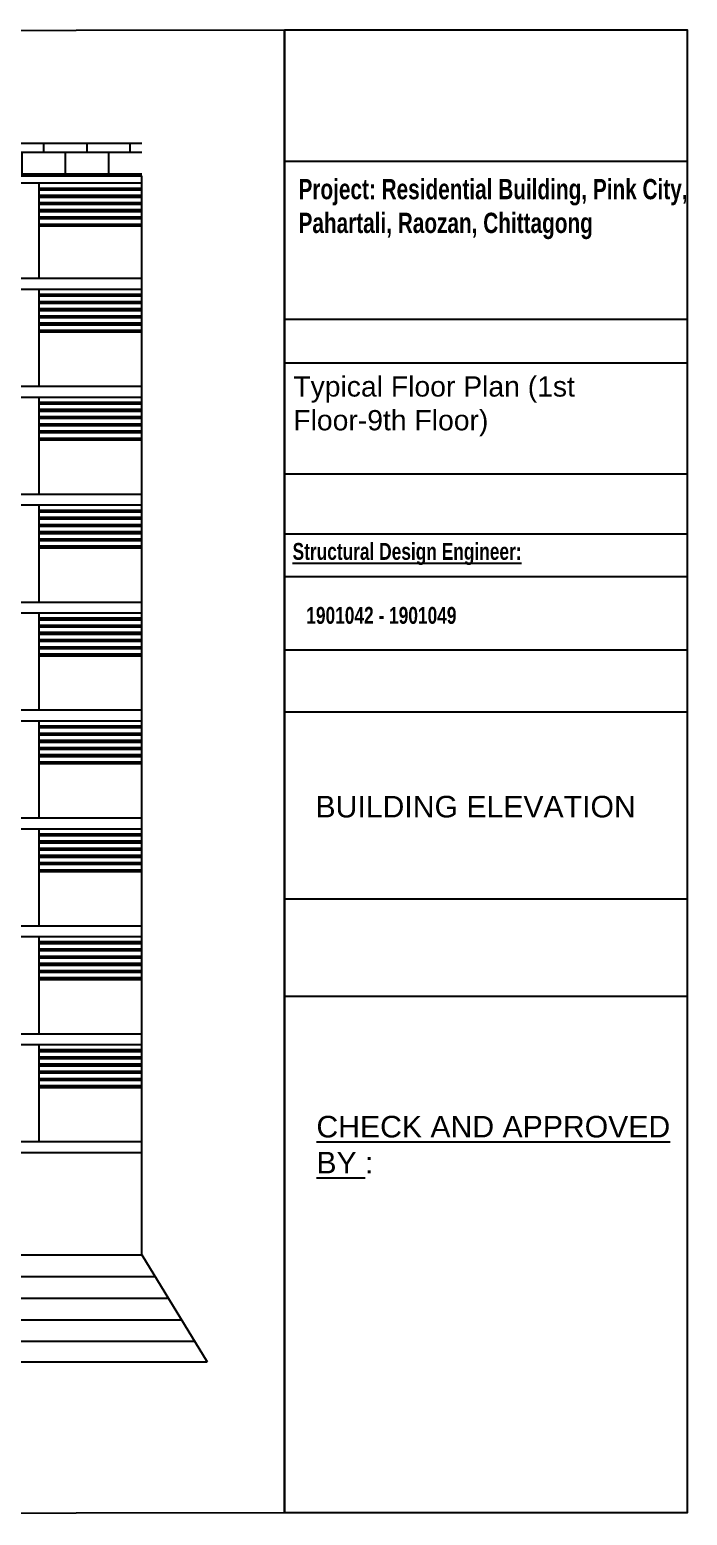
# Model space of a CAD drawing. Header units: inches. Extents: x 2674 to 28325, y -8016 to 21827.
# Drawn here: x 5353 to 6813, y 18524 to 21827 of the extents above; entities that cross this region are included whole.
import ezdxf

# ---------------------------------------------------------------- set-up
doc = ezdxf.new("R2010")
doc.units = ezdxf.units.IN
doc.header["$MEASUREMENT"] = 0
doc.styles.get("Standard").update_dxf_attribs({"font": 'arial.ttf', "height": 12})

msp = doc.modelspace()

# ---------------------------------------------------------------- hatches: boundary and pattern name
at = {"transparency": 33554687}
h = msp.add_hatch(dxfattribs=at)
h.set_pattern_fill('AR-B816', color=256, scale=6)
h.set_pattern_definition([(0, (-760.16, 22707.197), (0, 48), []), (90, (-760.16, 22707.197), (-48, 48), [48, -48])])
h.paths.add_polyline_path([(5601.5, 21574.58), (3201.5, 21574.58), (3201.5, 21502.58), (5601.5, 21502.58)])
h = msp.add_hatch(dxfattribs=at)
h.set_pattern_fill('ANSI36', color=256, scale=60)
h.set_pattern_definition([(45, (-760.158, 22707.1975), (3.977476, 14.584077), [18.75, -3.75, 0, -3.75])])
h.paths.add_polyline_path([(4752, 21429.08), (4708.5, 21429.08), (4708.5, 21336.08), (4752, 21336.08)])
h.paths.add_polyline_path([(4705.5, 21429.08), (4659, 21429.08), (4659, 21336.08), (4705.5, 21336.08)])
h.paths.add_polyline_path([(4752, 21193.08), (4708.5, 21193.08), (4708.5, 21100.08), (4752, 21100.08)])
h.paths.add_polyline_path([(4705.5, 21193.08), (4659, 21193.08), (4659, 21100.08), (4705.5, 21100.08)])
h.paths.add_polyline_path([(5091.5, 21429.08), (5045, 21429.08), (5045, 21336.08), (5091.5, 21336.08)])
h.paths.add_polyline_path([(5138, 21429.08), (5094.5, 21429.08), (5094.5, 21336.08), (5138, 21336.08)])
h.paths.add_polyline_path([(5277.5, 21429.08), (5231, 21429.08), (5231, 21336.08), (5277.5, 21336.08)])
h.paths.add_polyline_path([(5324, 21429.08), (5280.5, 21429.08), (5280.5, 21336.08), (5324, 21336.08)])
h.paths.add_polyline_path([(5324, 21193.08), (5280.5, 21193.08), (5280.5, 21100.08), (5324, 21100.08)])
h.paths.add_polyline_path([(5277.5, 21193.08), (5231, 21193.08), (5231, 21100.08), (5277.5, 21100.08)])
h.paths.add_polyline_path([(5138, 21193.08), (5094.5, 21193.08), (5094.5, 21100.08), (5138, 21100.08)])
h.paths.add_polyline_path([(5091.5, 21193.08), (5045, 21193.08), (5045, 21100.08), (5091.5, 21100.08)])
h.paths.add_polyline_path([(5138, 20953.08), (5094.5, 20953.08), (5094.5, 20860.08), (5138, 20860.08)])
h.paths.add_polyline_path([(5091.5, 20953.08), (5045, 20953.08), (5045, 20860.08), (5091.5, 20860.08)])
h.paths.add_polyline_path([(5324, 20953.08), (5280.5, 20953.08), (5280.5, 20860.08), (5324, 20860.08)])
h.paths.add_polyline_path([(5277.5, 20953.08), (5231, 20953.08), (5231, 20860.08), (5277.5, 20860.08)])
h.paths.add_polyline_path([(4752, 20953.08), (4708.5, 20953.08), (4708.5, 20860.08), (4752, 20860.08)])
h.paths.add_polyline_path([(4705.5, 20953.08), (4659, 20953.08), (4659, 20860.08), (4705.5, 20860.08)])
h.paths.add_polyline_path([(4752, 20713.08), (4708.5, 20713.08), (4708.5, 20620.08), (4752, 20620.08)])
h.paths.add_polyline_path([(4705.5, 20713.08), (4659, 20713.08), (4659, 20620.08), (4705.5, 20620.08)])
h.paths.add_polyline_path([(5138, 20713.08), (5094.5, 20713.08), (5094.5, 20620.08), (5138, 20620.08)])
h.paths.add_polyline_path([(5091.5, 20713.08), (5045, 20713.08), (5045, 20620.08), (5091.5, 20620.08)])
h.paths.add_polyline_path([(5277.5, 20713.08), (5231, 20713.08), (5231, 20620.08), (5277.5, 20620.08)])
h.paths.add_polyline_path([(5324, 20713.08), (5280.5, 20713.08), (5280.5, 20620.08), (5324, 20620.08)])
h.paths.add_polyline_path([(5324, 20473.08), (5280.5, 20473.08), (5280.5, 20380.08), (5324, 20380.08)])
h.paths.add_polyline_path([(5277.5, 20473.08), (5231, 20473.08), (5231, 20380.08), (5277.5, 20380.08)])
h.paths.add_polyline_path([(5138, 20473.08), (5094.5, 20473.08), (5094.5, 20380.08), (5138, 20380.08)])
h.paths.add_polyline_path([(5091.5, 20473.08), (5045, 20473.08), (5045, 20380.08), (5091.5, 20380.08)])
h.paths.add_polyline_path([(4752, 20473.08), (4708.5, 20473.08), (4708.5, 20380.08), (4752, 20380.08)])
h.paths.add_polyline_path([(4705.5, 20473.08), (4659, 20473.08), (4659, 20380.08), (4705.5, 20380.08)])
h.paths.add_polyline_path([(5373.5, 20290.58), (4969.5, 20290.58), (4969.5, 20281.58), (4954.5, 20281.58), (4954.5, 20209.58), (4909.5, 20209.58), (4882.5, 20209.58), (4882.5, 20281.58), (4867.5, 20281.58), (4867.5, 20290.58), (4631.5, 20290.58), (4631.5, 20074.58), (5373.5, 20074.58)], flags=17)
h.paths.add_polyline_path([(4708.5, 20140.08), (4752, 20140.08), (4752, 20233.08), (4708.5, 20233.08)], flags=0)
h.paths.add_polyline_path([(4705.5, 20137.08), (4755, 20137.08), (4755, 20236.08), (4705.5, 20236.08)], flags=0)
h.paths.add_polyline_path([(4759.5, 20240.58), (4651.5, 20240.58), (4651.5, 20132.58), (4759.5, 20132.58)], flags=0)
h.paths.add_polyline_path([(5037.5, 20240.58), (5145.5, 20240.58), (5145.5, 20132.58), (5037.5, 20132.58)], flags=0)
h.paths.add_polyline_path([(5042, 20236.08), (5091.5, 20236.08), (5141, 20236.08), (5141, 20137.08), (5091.5, 20137.08), (5042, 20137.08)], flags=0)
h.paths.add_polyline_path([(5045, 20233.08), (5091.5, 20233.08), (5091.5, 20140.08), (5045, 20140.08)], flags=0)
h.paths.add_polyline_path([(5094.5, 20233.08), (5138, 20233.08), (5138, 20140.08), (5094.5, 20140.08)], flags=0)
h.paths.add_polyline_path([(5223.5, 20240.58), (5331.5, 20240.58), (5331.5, 20132.58), (5223.5, 20132.58)], flags=0)
h.paths.add_polyline_path([(5228, 20236.08), (5277.5, 20236.08), (5327, 20236.08), (5327, 20137.08), (5277.5, 20137.08), (5228, 20137.08)], flags=0)
h.paths.add_polyline_path([(5231, 20233.08), (5277.5, 20233.08), (5277.5, 20140.08), (5231, 20140.08)], flags=0)
h.paths.add_polyline_path([(5280.5, 20233.08), (5324, 20233.08), (5324, 20140.08), (5280.5, 20140.08)], flags=0)
h.paths.add_polyline_path([(5373.5, 20290.58), (4969.5, 20290.58), (4969.5, 20281.58), (4954.5, 20281.58), (4954.5, 20209.58), (4882.5, 20209.58), (4882.5, 20281.58), (4867.5, 20281.58), (4867.5, 20290.58), (4631.5, 20290.58), (4631.5, 20074.58), (5373.5, 20074.58)], flags=17)
h.paths.add_polyline_path([(4759.5, 20132.58), (4651.5, 20132.58), (4651.5, 20240.58), (4759.5, 20240.58)], flags=0)
h.paths.add_polyline_path([(4755, 20137.08), (4705.5, 20137.08), (4656, 20137.08), (4656, 20236.08), (4705.5, 20236.08), (4755, 20236.08)], flags=0)
h.paths.add_polyline_path([(4752, 20140.08), (4708.5, 20140.08), (4708.5, 20233.08), (4752, 20233.08)], flags=0)
h.paths.add_polyline_path([(4705.5, 20140.08), (4659, 20140.08), (4659, 20233.08), (4705.5, 20233.08)], flags=0)
h.paths.add_polyline_path([(4752, 19993.08), (4708.5, 19993.08), (4708.5, 19900.08), (4752, 19900.08)])
h.paths.add_polyline_path([(4705.5, 19993.08), (4659, 19993.08), (4659, 19900.08), (4705.5, 19900.08)])
h.paths.add_polyline_path([(5138, 19993.08), (5094.5, 19993.08), (5094.5, 19900.08), (5138, 19900.08)])
h.paths.add_polyline_path([(5091.5, 19993.08), (5045, 19993.08), (5045, 19900.08), (5091.5, 19900.08)])
h.paths.add_polyline_path([(5324, 19993.08), (5280.5, 19993.08), (5280.5, 19900.08), (5324, 19900.08)])
h.paths.add_polyline_path([(5277.5, 19993.08), (5231, 19993.08), (5231, 19900.08), (5277.5, 19900.08)])
h.paths.add_polyline_path([(5277.5, 20233.08), (5231, 20233.08), (5231, 20140.08), (5277.5, 20140.08)], flags=0)
h.paths.add_polyline_path([(5324, 20233.08), (5280.5, 20233.08), (5280.5, 20140.08), (5324, 20140.08)], flags=0)
h.paths.add_polyline_path([(5324, 19753.08), (5280.5, 19753.08), (5280.5, 19660.08), (5324, 19660.08)])
h.paths.add_polyline_path([(5277.5, 19753.08), (5231, 19753.08), (5231, 19660.08), (5277.5, 19660.08)])
h.paths.add_polyline_path([(5138, 19753.08), (5094.5, 19753.08), (5094.5, 19660.08), (5138, 19660.08)])
h.paths.add_polyline_path([(5091.5, 19753.08), (5045, 19753.08), (5045, 19660.08), (5091.5, 19660.08)])
h.paths.add_polyline_path([(4752, 19753.08), (4708.5, 19753.08), (4708.5, 19660.08), (4752, 19660.08)])
h.paths.add_polyline_path([(4705.5, 19753.08), (4659, 19753.08), (4659, 19660.08), (4705.5, 19660.08)])
h.paths.add_polyline_path([(4705.5, 19513.08), (4659, 19513.08), (4659, 19420.08), (4705.5, 19420.08)])
h.paths.add_polyline_path([(4752, 19513.08), (4708.5, 19513.08), (4708.5, 19420.08), (4752, 19420.08)])
h.paths.add_polyline_path([(5138, 19513.08), (5094.5, 19513.08), (5094.5, 19420.08), (5138, 19420.08)])
h.paths.add_polyline_path([(5091.5, 19513.08), (5045, 19513.08), (5045, 19420.08), (5091.5, 19420.08)])
h.paths.add_polyline_path([(5324, 19513.08), (5280.5, 19513.08), (5280.5, 19420.08), (5324, 19420.08)])
h.paths.add_polyline_path([(5277.5, 19513.08), (5231, 19513.08), (5231, 19420.08), (5277.5, 19420.08)])

# ---------------------------------------------------------------- linework, layer by layer
for p, q in [((5601.5, 21574.58), (3201.5, 21574.58)), ((5918.61, 21534.9), (6813.47, 21534.9)), ((5601.5, 21502.58), (3201.5, 21502.58)), ((3201.5, 21502.58), (5601.5, 21502.58)), ((3201.5, 21486.58), (5601.5, 21486.58)), ((5373.5, 21274.58), (5373.5, 21486.58)), ((5601.5, 19102.58), (5601.5, 21502.58)), ((5601.5, 21474.58), (5373.5, 21474.58)), ((5601.5, 21470.58), (5373.5, 21470.58)), ((5601.5, 21458.58), (5373.5, 21458.58)), ((5601.5, 21454.58), (5373.5, 21454.58)), ((5601.5, 21442.58), (5373.5, 21442.58)), ((5601.5, 21438.58), (5373.5, 21438.58)), ((5601.5, 21426.58), (5373.5, 21426.58)), ((5601.5, 21422.58), (5373.5, 21422.58)), ((5601.5, 21410.58), (5373.5, 21410.58)), ((5601.5, 21406.58), (5373.5, 21406.58)), ((5601.5, 21394.58), (5373.5, 21394.58)), ((5601.5, 21390.58), (5373.5, 21390.58)), ((3201.5, 21274.58), (5601.5, 21274.58)), ((3201.5, 21250.58), (5601.5, 21250.58)), ((5373.5, 21034.58), (5373.5, 21250.58)), ((5601.5, 21238.58), (5373.5, 21238.58)), ((5601.5, 21234.58), (5373.5, 21234.58)), ((5601.5, 21222.58), (5373.5, 21222.58)), ((5601.5, 21218.58), (5373.5, 21218.58)), ((5601.5, 21206.58), (5373.5, 21206.58)), ((5601.5, 21202.58), (5373.5, 21202.58)), ((5601.5, 21190.58), (5373.5, 21190.58)), ((5601.5, 21186.58), (5373.5, 21186.58)), ((5918.61, 21183.41), (6813.47, 21183.41)), ((5601.5, 21174.58), (5373.5, 21174.58)), ((5601.5, 21170.58), (5373.5, 21170.58)), ((5601.5, 21158.58), (5373.5, 21158.58)), ((5601.5, 21154.58), (5373.5, 21154.58)), ((5918.61, 21086.33), (6813.47, 21086.33)), ((3201.5, 21034.58), (5601.5, 21034.58)), ((3201.5, 21010.58), (5601.5, 21010.58)), ((5373.5, 20794.58), (5373.5, 21010.58)), ((5601.5, 20998.58), (5373.5, 20998.58)), ((5601.5, 20994.58), (5373.5, 20994.58)), ((5601.5, 20982.58), (5373.5, 20982.58)), ((5601.5, 20978.58), (5373.5, 20978.58)), ((5601.5, 20966.58), (5373.5, 20966.58)), ((5601.5, 20962.58), (5373.5, 20962.58)), ((5601.5, 20950.58), (5373.5, 20950.58)), ((5601.5, 20946.58), (5373.5, 20946.58)), ((5601.5, 20934.58), (5373.5, 20934.58)), ((5601.5, 20930.58), (5373.5, 20930.58)), ((5601.5, 20918.58), (5373.5, 20918.58)), ((5601.5, 20914.58), (5373.5, 20914.58)), ((5918.61, 20839.98), (6813.47, 20839.98)), ((3201.5, 20794.58), (5601.5, 20794.58)), ((3201.5, 20770.58), (5601.5, 20770.58)), ((5373.5, 20554.58), (5373.5, 20770.58)), ((5601.5, 20758.58), (5373.5, 20758.58)), ((5601.5, 20754.58), (5373.5, 20754.58)), ((5601.5, 20742.58), (5373.5, 20742.58)), ((5601.5, 20738.58), (5373.5, 20738.58)), ((5601.5, 20726.58), (5373.5, 20726.58)), ((5601.5, 20722.58), (5373.5, 20722.58)), ((5601.5, 20710.58), (5373.5, 20710.58)), ((5601.5, 20706.58), (5373.5, 20706.58)), ((5601.5, 20694.58), (5373.5, 20694.58)), ((5601.5, 20690.58), (5373.5, 20690.58)), ((5918.61, 20706.43), (6813.47, 20706.43)), ((5601.5, 20678.58), (5373.5, 20678.58)), ((5601.5, 20674.58), (5373.5, 20674.58)), ((5918.61, 20611.35), (6813.47, 20611.35)), ((3201.5, 20554.58), (5601.5, 20554.58)), ((3201.5, 20530.58), (5601.5, 20530.58)), ((5373.5, 20314.58), (5373.5, 20530.58)), ((5601.5, 20518.58), (5373.5, 20518.58)), ((5601.5, 20514.58), (5373.5, 20514.58)), ((5601.5, 20502.58), (5373.5, 20502.58)), ((5601.5, 20498.58), (5373.5, 20498.58)), ((5601.5, 20486.58), (5373.5, 20486.58)), ((5601.5, 20482.58), (5373.5, 20482.58)), ((5601.5, 20470.58), (5373.5, 20470.58)), ((5601.5, 20466.58), (5373.5, 20466.58)), ((5601.5, 20454.58), (5373.5, 20454.58)), ((5601.5, 20450.58), (5373.5, 20450.58)), ((5601.5, 20438.58), (5373.5, 20438.58)), ((5601.5, 20434.58), (5373.5, 20434.58)), ((5918.61, 20448.17), (6813.47, 20448.17)), ((3201.5, 20314.58), (5601.5, 20314.58)), ((3201.5, 20290.58), (5601.5, 20290.58)), ((5373.5, 20074.58), (5373.5, 20290.58)), ((5918.61, 20310.53), (6813.47, 20310.53)), ((5601.5, 20278.58), (5373.5, 20278.58)), ((5601.5, 20274.58), (5373.5, 20274.58)), ((5601.5, 20262.58), (5373.5, 20262.58)), ((5601.5, 20258.58), (5373.5, 20258.58)), ((5601.5, 20246.58), (5373.5, 20246.58)), ((5601.5, 20242.58), (5373.5, 20242.58)), ((5601.5, 20230.58), (5373.5, 20230.58)), ((5601.5, 20226.58), (5373.5, 20226.58)), ((5601.5, 20214.58), (5373.5, 20214.58)), ((5601.5, 20210.58), (5373.5, 20210.58)), ((5601.5, 20198.58), (5373.5, 20198.58)), ((5601.5, 20194.58), (5373.5, 20194.58)), ((3201.5, 20074.58), (5601.5, 20074.58)), ((3201.5, 20050.58), (5601.5, 20050.58)), ((5373.5, 19834.58), (5373.5, 20050.58)), ((5601.5, 20038.58), (5373.5, 20038.58)), ((5601.5, 20034.58), (5373.5, 20034.58)), ((5601.5, 20022.58), (5373.5, 20022.58)), ((5601.5, 20018.58), (5373.5, 20018.58)), ((5601.5, 20006.58), (5373.5, 20006.58)), ((5601.5, 20002.58), (5373.5, 20002.58)), ((5601.5, 19990.58), (5373.5, 19990.58)), ((5601.5, 19986.58), (5373.5, 19986.58)), ((5601.5, 19974.58), (5373.5, 19974.58)), ((5601.5, 19970.58), (5373.5, 19970.58)), ((5601.5, 19958.58), (5373.5, 19958.58)), ((5601.5, 19954.58), (5373.5, 19954.58)), ((5918.61, 19894.61), (6813.47, 19894.61)), ((3201.5, 19834.58), (5601.5, 19834.58)), ((3201.5, 19810.58), (5601.5, 19810.58)), ((5373.5, 19594.58), (5373.5, 19810.58)), ((5601.5, 19798.58), (5373.5, 19798.58)), ((5601.5, 19794.58), (5373.5, 19794.58)), ((5601.5, 19782.58), (5373.5, 19782.58)), ((5601.5, 19778.58), (5373.5, 19778.58)), ((5601.5, 19766.58), (5373.5, 19766.58)), ((5601.5, 19762.58), (5373.5, 19762.58)), ((5601.5, 19750.58), (5373.5, 19750.58)), ((5601.5, 19746.58), (5373.5, 19746.58)), ((5601.5, 19734.58), (5373.5, 19734.58)), ((5601.5, 19730.58), (5373.5, 19730.58)), ((5601.5, 19718.58), (5373.5, 19718.58)), ((5601.5, 19714.58), (5373.5, 19714.58)), ((5918.61, 19678.43), (6813.47, 19678.43)), ((3201.5, 19594.58), (5601.5, 19594.58)), ((3201.5, 19570.58), (5601.5, 19570.58)), ((5373.5, 19354.58), (5373.5, 19570.58)), ((5601.5, 19558.58), (5373.5, 19558.58)), ((5601.5, 19554.58), (5373.5, 19554.58)), ((5601.5, 19542.58), (5373.5, 19542.58)), ((5601.5, 19538.58), (5373.5, 19538.58)), ((5601.5, 19526.58), (5373.5, 19526.58)), ((5601.5, 19522.58), (5373.5, 19522.58)), ((5601.5, 19510.58), (5373.5, 19510.58)), ((5601.5, 19506.58), (5373.5, 19506.58)), ((5601.5, 19494.58), (5373.5, 19494.58)), ((5601.5, 19490.58), (5373.5, 19490.58)), ((5601.5, 19478.58), (5373.5, 19478.58)), ((5601.5, 19474.58), (5373.5, 19474.58)), ((3201.5, 19354.58), (5601.5, 19354.58)), ((3201.5, 19330.58), (5601.5, 19330.58)), ((3201.5, 19102.58), (5601.5, 19102.58)), ((5601.5, 19102.58), (5746.45, 18864.95)), ((3172.22, 19054.58), (5630.78, 19054.58)), ((3142.94, 19006.58), (5660.06, 19006.58)), ((3113.66, 18958.58), (5689.34, 18958.58)), ((3084.38, 18910.58), (5718.62, 18910.58)), ((3056.55, 18864.95), (5746.45, 18864.95))]:
    msp.add_line(p, q)
for points in [[(5918.61, 18528.82), (2678.13, 18523.6), (2677.82, 21822.25), (5918.31, 21827.47)], [(5918.61, 21827.47), (6813.47, 21827.47), (6813.47, 18528.82), (5918.61, 18528.82)]]:
    msp.add_lwpolyline(points, close=True)

# ---------------------------------------------------------------- texts
at = {"attachment_point": 1}
for s, insert, char_height, width in [('{\\fSwis721 LtCn BT|b1|i0|c0|p34;Project: Residential Building, Pink City, Pahartali, Raozan, Chittagong}', (5949.69, 21495.47), 45.03114, 1000.1158), ('Typical Floor Plan (1st Floor-9th Floor)', (5938.16, 21056.61), 45.0311, 840.6448), ('{\\fSwis721 LtCn BT|b1|i0|c0|p34;\\LStructural Design Engineer:}', (5936.58, 20686.01), 37.5259, 485.5762), ('{\\fSwis721 LtCn BT|b1|i0|c0|p34;1901042 - 1901049}', (5966.96, 20543.74), 37.5259, 485.5762)]:
    msp.add_mtext(s, dxfattribs=dict(at, insert=insert, char_height=char_height, width=width))
at = {"char_height": 48, "attachment_point": 1}
for s, width, heights, insert in [('BUILDING ELEVATION', 728, [0], (5987.37, 20123.64)), ('{\\LCHECK AND APPROVED \\PBY }:', 926.9107, [191.7], (5989.48, 19411.9))]:
    msp.add_mtext_dynamic_manual_height_columns(s, width=width, gutter_width=240, heights=heights, dxfattribs=dict(at, insert=insert))

doc.saveas('drawing.dxf')
